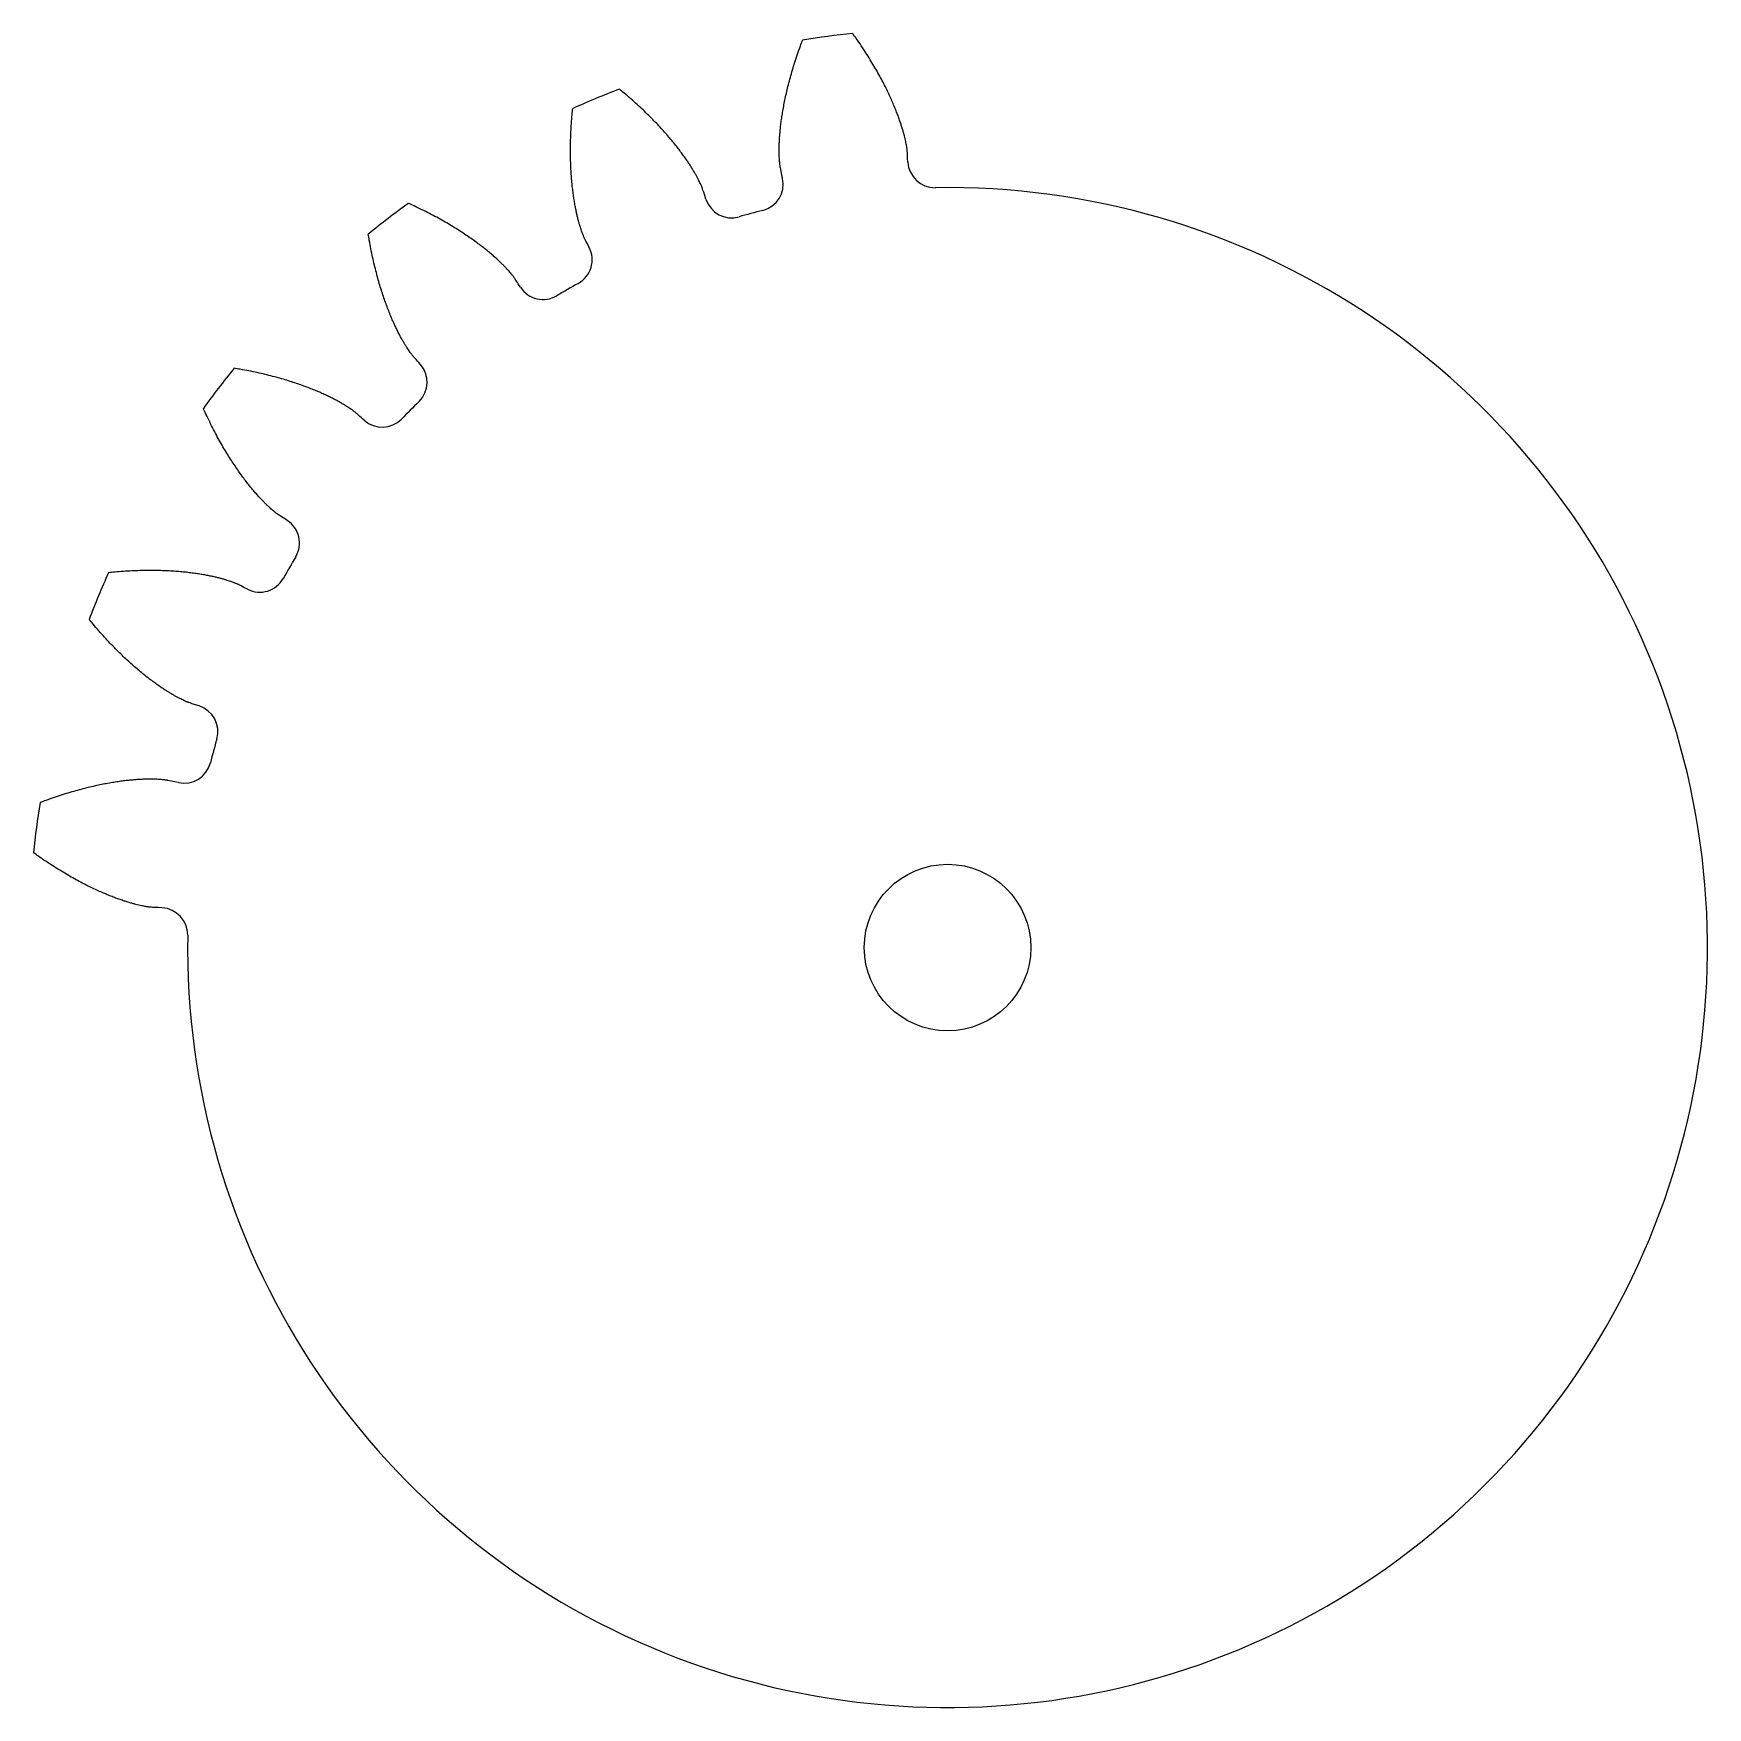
# Model space of a CAD drawing. Extents: x 33.5 to 63.7, y 46.3 to 76.5.
import ezdxf

# ---------------------------------------------------------------- set-up
doc = ezdxf.new("R2010")
doc.units = 0
doc.header["$MEASUREMENT"] = 0
doc.layers.add('VISIBLE', color=7, linetype='CONTINUOUS')

msp = doc.modelspace()

# ---------------------------------------------------------------- linework, layer by layer
at = {"layer": 'VISIBLE'}
msp.add_circle((50, 60), 1.5, dxfattribs=at)
for centre, radius, start, end in [((50, 60), 16.552, 95.9238, 99.0762), ((50, 60), 16.552, 110.9238, 114.0762), ((49.77, 74.172), 0.486, 182.8937, 270.9291), ((50, 60), 13.687, 179.0709, 90.9291), ((46.554, 73.748), 0.486, 284.0709, 12.1063), ((50, 60), 16.552, 125.9238, 129.0762), ((46.11, 73.629), 0.486, 197.8937, 285.9291), ((50, 60), 13.687, 104.0709, 105.9291), ((43.113, 72.388), 0.486, 299.0709, 27.1063), ((42.715, 72.158), 0.486, 212.8937, 300.9291), ((50, 60), 13.687, 119.0709, 120.9291), ((50, 60), 16.552, 140.9238, 144.0762), ((40.142, 70.183), 0.486, 314.0709, 42.1063), ((50, 60), 13.687, 134.0709, 135.9291), ((39.817, 69.858), 0.486, 227.8937, 315.9291), ((37.842, 67.285), 0.486, 329.0709, 57.1063), ((50, 60), 13.687, 149.0709, 150.9291), ((50, 60), 16.552, 155.9238, 159.0762), ((37.612, 66.887), 0.486, 242.8937, 330.9291), ((36.371, 63.89), 0.486, 344.0709, 72.1063), ((50, 60), 13.687, 164.0709, 165.9291), ((36.252, 63.446), 0.486, 257.8937, 345.9291), ((50, 60), 16.552, 170.9238, 174.0762), ((35.828, 60.23), 0.486, 359.0709, 87.1063)]:
    msp.add_arc(centre, radius, start, end, dxfattribs=at)
for points in [[(47.029, 73.85), (47.008, 73.951), (46.989, 74.041), (46.988, 74.049), (46.985, 74.065), (46.982, 74.084), (46.979, 74.11), (46.976, 74.141), (46.973, 74.178), (46.97, 74.221), (46.968, 74.27), (46.967, 74.325), (46.967, 74.385), (46.968, 74.451), (46.971, 74.523), (46.975, 74.6), (46.982, 74.683), (46.991, 74.772), (47.002, 74.866), (47.016, 74.965), (47.033, 75.07), (47.053, 75.181), (47.076, 75.296), (47.103, 75.417), (47.133, 75.542), (47.168, 75.673), (47.206, 75.808), (47.25, 75.948), (47.297, 76.092), (47.344, 76.225), (47.376, 76.31), (47.389, 76.345)], [(49.285, 74.147), (49.279, 74.25), (49.275, 74.342), (49.274, 74.35), (49.272, 74.366), (49.27, 74.385), (49.266, 74.411), (49.261, 74.442), (49.254, 74.479), (49.246, 74.521), (49.235, 74.569), (49.222, 74.622), (49.207, 74.68), (49.188, 74.743), (49.167, 74.812), (49.143, 74.886), (49.115, 74.964), (49.083, 75.047), (49.048, 75.135), (49.009, 75.228), (48.966, 75.325), (48.918, 75.426), (48.866, 75.532), (48.809, 75.641), (48.747, 75.754), (48.679, 75.872), (48.607, 75.992), (48.529, 76.116), (48.446, 76.244), (48.366, 76.36), (48.313, 76.433), (48.292, 76.464)], [(45.647, 73.48), (45.616, 73.578), (45.587, 73.665), (45.585, 73.673), (45.579, 73.688), (45.572, 73.706), (45.561, 73.73), (45.548, 73.759), (45.532, 73.792), (45.513, 73.831), (45.491, 73.874), (45.464, 73.922), (45.434, 73.974), (45.4, 74.031), (45.362, 74.092), (45.319, 74.156), (45.272, 74.225), (45.22, 74.297), (45.163, 74.373), (45.102, 74.452), (45.035, 74.535), (44.962, 74.62), (44.884, 74.709), (44.801, 74.8), (44.712, 74.893), (44.617, 74.989), (44.515, 75.087), (44.408, 75.186), (44.294, 75.288), (44.188, 75.379), (44.118, 75.437), (44.089, 75.461)], [(43.546, 72.609), (43.499, 72.701), (43.457, 72.783), (43.454, 72.79), (43.447, 72.805), (43.44, 72.823), (43.43, 72.847), (43.419, 72.877), (43.406, 72.912), (43.393, 72.953), (43.378, 72.999), (43.363, 73.052), (43.347, 73.11), (43.331, 73.174), (43.315, 73.244), (43.3, 73.32), (43.285, 73.402), (43.27, 73.49), (43.257, 73.583), (43.244, 73.683), (43.233, 73.789), (43.224, 73.9), (43.217, 74.018), (43.211, 74.141), (43.208, 74.27), (43.208, 74.405), (43.21, 74.546), (43.216, 74.692), (43.224, 74.844), (43.235, 74.985), (43.244, 75.075), (43.248, 75.112)], [(42.307, 71.894), (42.251, 71.981), (42.201, 72.058), (42.196, 72.064), (42.187, 72.077), (42.175, 72.093), (42.159, 72.113), (42.139, 72.138), (42.115, 72.166), (42.086, 72.198), (42.053, 72.234), (42.016, 72.274), (41.973, 72.316), (41.925, 72.362), (41.873, 72.411), (41.815, 72.463), (41.751, 72.517), (41.683, 72.573), (41.608, 72.632), (41.528, 72.692), (41.442, 72.755), (41.35, 72.818), (41.252, 72.884), (41.148, 72.95), (41.037, 73.017), (40.921, 73.085), (40.798, 73.153), (40.668, 73.222), (40.532, 73.29), (40.405, 73.351), (40.323, 73.389), (40.289, 73.404)], [(40.502, 70.509), (40.433, 70.586), (40.372, 70.654), (40.367, 70.66), (40.356, 70.673), (40.344, 70.688), (40.329, 70.709), (40.31, 70.734), (40.289, 70.765), (40.265, 70.801), (40.239, 70.842), (40.211, 70.889), (40.181, 70.941), (40.149, 70.999), (40.115, 71.063), (40.081, 71.132), (40.045, 71.207), (40.008, 71.288), (39.971, 71.375), (39.933, 71.468), (39.895, 71.568), (39.857, 71.673), (39.82, 71.785), (39.783, 71.902), (39.746, 72.026), (39.711, 72.157), (39.677, 72.293), (39.644, 72.436), (39.613, 72.585), (39.587, 72.723), (39.572, 72.813), (39.566, 72.85)], [(39.491, 69.498), (39.414, 69.567), (39.346, 69.628), (39.34, 69.633), (39.327, 69.644), (39.312, 69.656), (39.291, 69.671), (39.266, 69.69), (39.235, 69.711), (39.199, 69.735), (39.158, 69.761), (39.111, 69.789), (39.059, 69.819), (39.001, 69.851), (38.937, 69.885), (38.868, 69.919), (38.793, 69.955), (38.712, 69.992), (38.625, 70.029), (38.532, 70.067), (38.432, 70.105), (38.327, 70.143), (38.215, 70.18), (38.098, 70.217), (37.974, 70.254), (37.843, 70.289), (37.707, 70.323), (37.564, 70.356), (37.415, 70.387), (37.277, 70.413), (37.187, 70.428), (37.15, 70.434)], [(38.106, 67.693), (38.019, 67.749), (37.942, 67.799), (37.936, 67.804), (37.923, 67.813), (37.907, 67.825), (37.887, 67.841), (37.862, 67.861), (37.834, 67.885), (37.802, 67.914), (37.766, 67.947), (37.726, 67.984), (37.684, 68.027), (37.638, 68.075), (37.589, 68.127), (37.537, 68.185), (37.483, 68.249), (37.427, 68.317), (37.368, 68.392), (37.308, 68.472), (37.245, 68.558), (37.182, 68.65), (37.116, 68.748), (37.05, 68.852), (36.983, 68.963), (36.915, 69.079), (36.847, 69.202), (36.778, 69.332), (36.71, 69.468), (36.649, 69.595), (36.611, 69.677), (36.596, 69.711)], [(37.391, 66.454), (37.299, 66.501), (37.217, 66.543), (37.21, 66.546), (37.195, 66.553), (37.177, 66.56), (37.153, 66.57), (37.123, 66.581), (37.088, 66.594), (37.047, 66.607), (37.001, 66.622), (36.948, 66.637), (36.89, 66.653), (36.826, 66.669), (36.756, 66.685), (36.68, 66.7), (36.598, 66.715), (36.51, 66.73), (36.417, 66.743), (36.317, 66.756), (36.211, 66.767), (36.1, 66.776), (35.982, 66.783), (35.859, 66.789), (35.73, 66.792), (35.595, 66.792), (35.454, 66.79), (35.308, 66.784), (35.156, 66.776), (35.015, 66.765), (34.925, 66.756), (34.888, 66.752)], [(36.52, 64.353), (36.422, 64.384), (36.335, 64.413), (36.327, 64.415), (36.312, 64.421), (36.294, 64.428), (36.27, 64.439), (36.241, 64.452), (36.208, 64.468), (36.169, 64.487), (36.126, 64.509), (36.078, 64.536), (36.026, 64.566), (35.969, 64.6), (35.908, 64.638), (35.844, 64.681), (35.775, 64.728), (35.703, 64.78), (35.627, 64.837), (35.548, 64.898), (35.465, 64.965), (35.38, 65.038), (35.291, 65.116), (35.2, 65.199), (35.107, 65.288), (35.011, 65.383), (34.913, 65.485), (34.814, 65.592), (34.712, 65.706), (34.621, 65.812), (34.563, 65.882), (34.539, 65.911)], [(36.15, 62.971), (36.049, 62.992), (35.959, 63.011), (35.951, 63.012), (35.935, 63.015), (35.916, 63.018), (35.89, 63.021), (35.859, 63.024), (35.822, 63.027), (35.779, 63.03), (35.73, 63.032), (35.675, 63.033), (35.615, 63.033), (35.549, 63.032), (35.477, 63.029), (35.4, 63.025), (35.317, 63.018), (35.228, 63.009), (35.134, 62.998), (35.035, 62.984), (34.93, 62.967), (34.819, 62.947), (34.704, 62.924), (34.583, 62.897), (34.458, 62.867), (34.327, 62.832), (34.192, 62.794), (34.052, 62.75), (33.908, 62.703), (33.775, 62.656), (33.69, 62.624), (33.655, 62.611)], [(35.853, 60.715), (35.75, 60.721), (35.658, 60.725), (35.65, 60.726), (35.634, 60.728), (35.615, 60.73), (35.589, 60.734), (35.558, 60.739), (35.521, 60.746), (35.479, 60.754), (35.431, 60.765), (35.378, 60.778), (35.32, 60.793), (35.257, 60.812), (35.188, 60.833), (35.114, 60.857), (35.036, 60.885), (34.953, 60.917), (34.865, 60.952), (34.772, 60.991), (34.675, 61.034), (34.574, 61.082), (34.468, 61.134), (34.359, 61.191), (34.246, 61.253), (34.128, 61.321), (34.008, 61.393), (33.884, 61.471), (33.756, 61.554), (33.64, 61.634), (33.567, 61.687), (33.536, 61.708)]]:
    msp.add_open_spline(points, degree=3, knots=[0.0524829, 0.0524829, 0.0524829, 0.0524829, 0.0947191, 0.1054354, 0.1192701, 0.1356394, 0.1542005, 0.1747206, 0.1970283, 0.2209906, 0.2465004, 0.2734691, 0.3018217, 0.3314937, 0.3624289, 0.3945777, 0.4278959, 0.4623439, 0.4978857, 0.5344887, 0.572123, 0.6107611, 0.6503774, 0.6909486, 0.7324525, 0.7748687, 0.818178, 0.8623622, 0.9074046, 0.9532889, 0.9850888, 0.9850888, 0.9850888, 0.9850888], dxfattribs=at)

doc.saveas('drawing.dxf')
